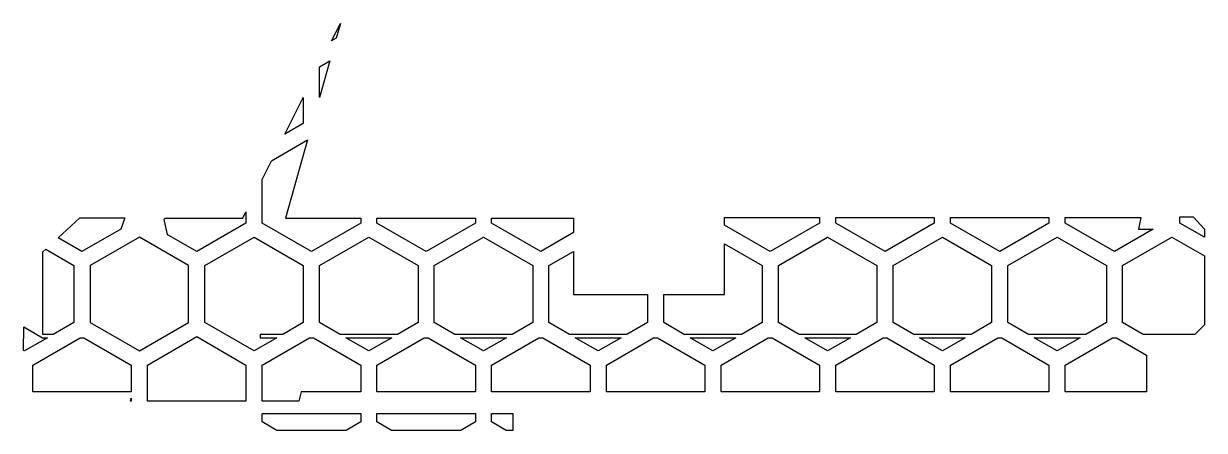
# Model space of a CAD drawing. Header units: millimetres. Extents: x 0 to 36.4, y 19.7 to 32.2.
import ezdxf

# ---------------------------------------------------------------- set-up
doc = ezdxf.new("R2010")
doc.units = ezdxf.units.MM

# ---------------------------------------------------------------- blocks, each defined once
blk = doc.blocks.new('HEX')
blk.add_lwpolyline([(1.516, 0.875), (0, 1.75), (-1.516, 0.875), (-1.516, -0.875), (0, -1.75), (1.516, -0.875)], close=True)

msp = doc.modelspace()

# ---------------------------------------------------------------- linework, layer by layer
for points in [[(9.774, 32.2), (9.646, 31.748), (9.506, 31.667), (9.774, 32.2)], [(9.133, 29.929), (9.133, 30.874), (9.452, 31.058), (9.133, 29.929)], [(8.633, 29.929), (8.633, 29.124), (8.064, 28.796), (8.633, 29.929)], [(7.656, 27.983), (8.765, 28.623), (8.088, 26.214), (10.399, 26.214), (10.399, 26.066), (8.883, 25.191), (7.368, 26.066), (7.368, 27.409), (7.656, 27.983)], [(1.755, 26.223), (3.137, 26.223), (3.017, 25.882), (1.821, 25.191), (1.09, 25.614), (1.755, 26.223)], [(4.455, 25.719), (4.353, 26.178), (4.374, 26.214), (6.767, 26.214), (6.868, 26.414), (6.868, 26.066), (5.352, 25.191), (4.438, 25.719), (4.455, 25.719)], [(13.93, 26.214), (13.93, 26.066), (12.414, 25.191), (10.899, 26.066), (10.899, 26.214), (13.93, 26.214)], [(16.955, 26.214), (16.955, 25.774), (15.945, 25.191), (14.43, 26.066), (14.43, 26.214), (16.955, 26.214)], [(21.596, 26.234), (24.523, 26.234), (24.523, 26.066), (23.007, 25.191), (21.596, 26.007), (21.596, 26.234)], [(28.054, 26.234), (28.054, 26.066), (26.539, 25.191), (25.023, 26.066), (25.023, 26.234), (28.054, 26.234)], [(31.585, 26.234), (31.585, 26.066), (30.07, 25.191), (28.554, 26.066), (28.554, 26.234), (31.585, 26.234)], [(34.41, 26.234), (34.337, 25.877), (34.789, 25.877), (33.601, 25.191), (32.085, 26.066), (32.085, 26.234), (34.41, 26.234)], [(36.02, 26.256), (36.369, 25.877), (36.369, 25.632), (35.616, 26.066), (35.616, 26.256), (36.02, 26.256)], [(7.305, 22.643), (7.305, 22.541), (7.823, 22.541), (7.118, 22.133), (5.602, 23.008), (5.602, 24.758), (7.118, 25.633), (8.633, 24.758), (8.633, 23.008), (8, 22.643), (7.305, 22.643)], [(9.766, 22.643), (9.133, 23.008), (9.133, 24.758), (10.649, 25.633), (12.164, 24.758), (12.164, 23.008), (11.531, 22.643), (9.766, 22.643)], [(13.297, 22.643), (12.664, 23.008), (12.664, 24.758), (14.18, 25.633), (15.695, 24.758), (15.695, 23.008), (15.062, 22.643), (13.297, 22.643)], [(23.891, 22.643), (23.257, 23.008), (23.257, 24.758), (24.773, 25.633), (26.289, 24.758), (26.289, 23.008), (25.655, 22.643), (23.891, 22.643)], [(27.422, 22.643), (26.789, 23.008), (26.789, 24.758), (28.304, 25.633), (29.82, 24.758), (29.82, 23.008), (29.187, 22.643), (27.422, 22.643)], [(30.953, 22.643), (30.32, 23.008), (30.32, 24.758), (31.835, 25.633), (33.351, 24.758), (33.351, 23.008), (32.718, 22.643), (30.953, 22.643)], [(36.369, 22.935), (36.078, 22.643), (34.484, 22.643), (33.851, 23.008), (33.851, 24.758), (35.366, 25.633), (36.369, 25.054), (36.369, 22.935)], [(0.611, 22.643), (0.611, 25.182), (0.703, 25.26), (1.571, 24.758), (1.571, 23.008), (0.938, 22.643), (0.611, 22.643)], [(16.955, 23.866), (19.226, 23.866), (19.226, 23.008), (18.593, 22.643), (16.828, 22.643), (16.195, 23.008), (16.195, 24.758), (16.955, 25.197), (16.955, 23.866)], [(19.726, 23.866), (21.596, 23.866), (21.596, 25.429), (22.757, 24.758), (22.757, 23.008), (22.124, 22.643), (20.359, 22.643), (19.726, 23.008), (19.726, 23.866)], [(0.024, 22.151), (0.034, 22.87), (0.61, 22.541), (0.761, 22.541), (0.055, 22.133), (0.024, 22.151)], [(0.305, 20.873), (0.305, 21.7), (1.761, 22.541), (1.881, 22.541), (3.336, 21.7), (3.336, 20.873), (0.305, 20.873)], [(3.836, 20.589), (3.836, 21.7), (5.352, 22.575), (6.868, 21.7), (6.868, 20.589), (3.836, 20.589)], [(8.943, 22.541), (10.399, 21.7), (10.399, 20.873), (8.567, 20.873), (8.496, 20.589), (7.368, 20.589), (7.368, 21.7), (8.823, 22.541), (8.943, 22.541)], [(11.354, 22.541), (10.649, 22.133), (9.943, 22.541), (11.354, 22.541)], [(12.474, 22.541), (13.93, 21.7), (13.93, 20.873), (10.899, 20.873), (10.899, 21.7), (12.354, 22.541), (12.474, 22.541)], [(14.885, 22.541), (14.18, 22.133), (13.474, 22.541), (14.885, 22.541)], [(16.005, 22.541), (17.461, 21.7), (17.461, 20.873), (14.43, 20.873), (14.43, 21.7), (15.885, 22.541), (16.005, 22.541)], [(18.416, 22.541), (17.711, 22.133), (17.005, 22.541), (18.416, 22.541)], [(19.537, 22.541), (20.992, 21.7), (20.992, 20.873), (17.961, 20.873), (17.961, 21.7), (19.416, 22.541), (19.537, 22.541)], [(21.947, 22.541), (21.242, 22.133), (20.537, 22.541), (21.947, 22.541)], [(23.068, 22.541), (24.523, 21.7), (24.523, 20.873), (21.492, 20.873), (21.492, 21.7), (22.947, 22.541), (23.068, 22.541)], [(25.478, 22.541), (24.773, 22.133), (24.068, 22.541), (25.478, 22.541)], [(26.599, 22.541), (28.054, 21.7), (28.054, 20.873), (25.023, 20.873), (25.023, 21.7), (26.478, 22.541), (26.599, 22.541)], [(29.01, 22.541), (28.304, 22.133), (27.599, 22.541), (29.01, 22.541)], [(30.13, 22.541), (31.585, 21.7), (31.585, 20.873), (28.554, 20.873), (28.554, 21.7), (30.01, 22.541), (30.13, 22.541)], [(32.541, 22.541), (31.835, 22.133), (31.13, 22.541), (32.541, 22.541)], [(33.661, 22.541), (34.584, 22.008), (34.584, 20.873), (32.085, 20.873), (32.085, 21.7), (33.541, 22.541), (33.661, 22.541)], [(3.312, 20.589), (3.336, 20.682), (3.336, 20.589), (3.312, 20.589)], [(10.399, 20.209), (10.399, 19.95), (9.949, 19.691), (7.818, 19.691), (7.368, 19.95), (7.368, 20.209), (10.399, 20.209)], [(13.93, 20.209), (13.93, 19.95), (13.48, 19.691), (11.349, 19.691), (10.899, 19.95), (10.899, 20.209), (13.93, 20.209)], [(15.081, 20.209), (15.081, 19.691), (14.88, 19.691), (14.43, 19.95), (14.43, 20.209), (15.081, 20.209)]]:
    msp.add_lwpolyline(points, close=True)

# ---------------------------------------------------------------- block references
msp.add_blockref('HEX', (3.586, 23.883))

doc.saveas('drawing.dxf')
